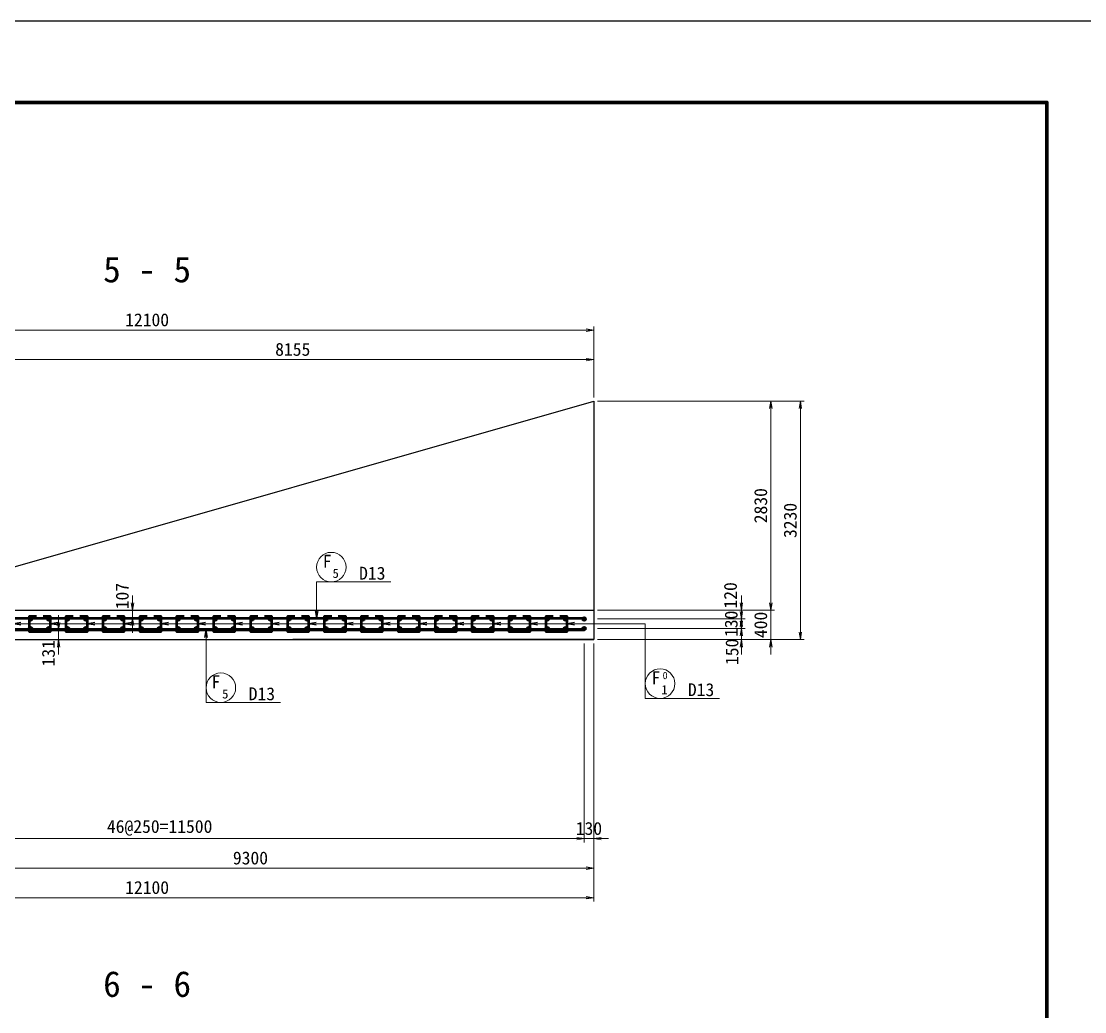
# Model space of a CAD drawing. Header units: millimetres. Extents: x 0 to 126150, y 0 to 29700.
# Drawn here: x 27131 to 41538, y 16281 to 29700 of the extents above; entities that cross this region are included whole.
import ezdxf
from ezdxf.enums import TextEntityAlignment as Align

# ---------------------------------------------------------------- set-up
doc = ezdxf.new("R2010")
doc.units = ezdxf.units.MM
doc.header["$LTSCALE"] = 500
doc.layers.get('Defpoints').update_dxf_attribs({"color": 8})
for name, color, linetype, lineweight in [('D-STR', 3, 'Continuous', 25), ('D-STR-DIM', 7, 'Continuous', 13), ('D-STR-HTXT', 4, 'Continuous', 13), ('D-STR-STR1', 1, 'Continuous', 50), ('D-STR-STR2', 40, 'Continuous', 50), ('D-STR-STR3', 2, 'Continuous', 50), ('D-STR-TXT', 7, 'Continuous', 13), ('D-TTL', 2, 'Continuous', 140)]:
    doc.layers.add(name, color=color, linetype=linetype, lineweight=lineweight)
doc.styles.add('YOKO_GOTHIC', font='')
doc.styles.get('YOKO_GOTHIC').set_extended_font_data('MS Gothic')
doc.dimstyles.new('S50', dxfattribs={"dimscale": 50, "dimtxt": 3.5, "dimasz": 2, "dimexe": 1, "dimexo": 1, "dimgap": 1, "dimtad": 1, "dimdec": 0, "dimzin": 1, "dimdsep": 46, "dimtxsty": 'YOKO_GOTHIC', "dimblk": 'OPEN', "dimcen": 0, "dimclrd": 256, "dimclre": 256, "dimclrt": 256, "dimaunit": 1, "dimadec": 3, "dimazin": 0, "dimtfac": 1, "dimtdec": 0, "dimtix": 1, "dimtmove": 2, "dimatfit": 3, "dimldrblk": 'OPEN', "dimfxl": 1, "dimlwd": -1, "dimlwe": -1, "dimarcsym": 2})

# ---------------------------------------------------------------- blocks, each defined once
blk = doc.blocks.new('_Open')
at = {"color": 0, "linetype": 'ByBlock', "lineweight": -2}
for p, q in [((-1, 0.17), (0, 0)), ((-1, -0.17), (0, 0)), ((0, 0), (-1, 0))]:
    blk.add_line(p, q, dxfattribs=at)
blk = doc.blocks.new('*D326')
at = {"layer": 'D-STR-DIM', "ltscale": 1500, "transparency": 16777216}
for p, q in [((26732, 22272), (26732, 25166)), ((26832, 25116), (34786, 25116)), ((34886, 24602), (34886, 25166))]:
    blk.add_line(p, q, dxfattribs=at)
at = {"layer": 'Defpoints', "color": 0, "ltscale": 1500, "transparency": 16777216}
for p in [(34886, 25116), (34886, 24552), (26732, 22222)]:
    blk.add_point(p, dxfattribs=at)
at = {"layer": 'D-STR-DIM', "ltscale": 1500, "transparency": 16777216, "xscale": 100, "yscale": 100, "zscale": 100, "rotation": 180}
blk.add_blockref('_Open', (26732, 25116), dxfattribs=at)
at = {"layer": 'D-STR-DIM', "ltscale": 1500, "transparency": 16777216, "xscale": 100, "yscale": 100, "zscale": 100}
blk.add_blockref('_Open', (34886, 25116), dxfattribs=at)
at = {"layer": 'D-STR-DIM', "ltscale": 1500, "transparency": 16777216, "insert": (30809, 25254), "char_height": 175, "attachment_point": 5, "style": 'YOKO_GOTHIC'}
blk.add_mtext('8155', dxfattribs=at)
blk = doc.blocks.new('*D327')
at = {"layer": 'D-STR-DIM', "ltscale": 1500, "transparency": 16777216}
for p, q in [((22786, 22272), (22786, 25566)), ((34786, 25516), (22886, 25516)), ((34886, 24602), (34886, 25566))]:
    blk.add_line(p, q, dxfattribs=at)
at = {"layer": 'Defpoints', "color": 0, "ltscale": 1500, "transparency": 16777216}
for p in [(22786, 25516), (34886, 24552), (22786, 22222)]:
    blk.add_point(p, dxfattribs=at)
at = {"layer": 'D-STR-DIM', "ltscale": 1500, "transparency": 16777216, "xscale": 100, "yscale": 100, "zscale": 100, "rotation": 180}
blk.add_blockref('_Open', (22786, 25516), dxfattribs=at)
at = {"layer": 'D-STR-DIM', "ltscale": 1500, "transparency": 16777216, "xscale": 100, "yscale": 100, "zscale": 100}
blk.add_blockref('_Open', (34886, 25516), dxfattribs=at)
at = {"layer": 'D-STR-DIM', "ltscale": 1500, "transparency": 16777216, "insert": (28836, 25654), "char_height": 175, "attachment_point": 5, "style": 'YOKO_GOTHIC'}
blk.add_mtext('12100', dxfattribs=at)
blk = doc.blocks.new('*D339')
at = {"layer": 'D-STR-DIM', "ltscale": 1500, "transparency": 16777216}
for p, q in [((34756, 21272), (34756, 18576)), ((23256, 20672), (23256, 18576)), ((23356, 18626), (34656, 18626))]:
    blk.add_line(p, q, dxfattribs=at)
at = {"layer": 'Defpoints', "color": 0, "ltscale": 1500, "transparency": 16777216}
for p in [(34756, 21322), (23256, 20722), (34756, 18626)]:
    blk.add_point(p, dxfattribs=at)
at = {"layer": 'D-STR-DIM', "ltscale": 1500, "transparency": 16777216, "xscale": 100, "yscale": 100, "zscale": 100, "rotation": 180}
blk.add_blockref('_Open', (23256, 18626), dxfattribs=at)
at = {"layer": 'D-STR-DIM', "ltscale": 1500, "transparency": 16777216, "xscale": 100, "yscale": 100, "zscale": 100}
blk.add_blockref('_Open', (34756, 18626), dxfattribs=at)
at = {"layer": 'D-STR-DIM', "ltscale": 1500, "transparency": 16777216, "insert": (29006, 18772), "char_height": 175, "attachment_point": 5, "style": 'YOKO_GOTHIC'}
blk.add_mtext('46@250=11500', dxfattribs=at)
blk = doc.blocks.new('*D340')
at = {"layer": 'D-STR-DIM', "ltscale": 1500, "transparency": 16777216}
for p, q in [((34756, 21272), (34756, 18576)), ((34886, 21272), (34886, 18576)), ((34656, 18626), (34556, 18626)), ((34756, 18626), (34886, 18626)), ((34986, 18626), (35086, 18626))]:
    blk.add_line(p, q, dxfattribs=at)
at = {"layer": 'Defpoints', "color": 0, "ltscale": 1500, "transparency": 16777216}
for p in [(34756, 21322), (34886, 21322), (34886, 18626)]:
    blk.add_point(p, dxfattribs=at)
at = {"layer": 'D-STR-DIM', "ltscale": 1500, "transparency": 16777216, "xscale": 100, "yscale": 100, "zscale": 100}
blk.add_blockref('_Open', (34756, 18626), dxfattribs=at)
at = {"layer": 'D-STR-DIM', "ltscale": 1500, "transparency": 16777216, "xscale": 100, "yscale": 100, "zscale": 100, "rotation": 180}
blk.add_blockref('_Open', (34886, 18626), dxfattribs=at)
at = {"layer": 'D-STR-DIM', "ltscale": 1500, "transparency": 16777216, "insert": (34821, 18763), "char_height": 175, "attachment_point": 5, "style": 'YOKO_GOTHIC'}
blk.add_mtext('130', dxfattribs=at)
blk = doc.blocks.new('*D342')
at = {"layer": 'D-STR-DIM', "ltscale": 1500, "transparency": 16777216}
for p, q in [((34936, 24552), (37736, 24552)), ((37686, 24452), (37686, 21422)), ((34936, 21322), (37736, 21322))]:
    blk.add_line(p, q, dxfattribs=at)
at = {"layer": 'Defpoints', "color": 0, "ltscale": 1500, "transparency": 16777216}
for p in [(34886, 24552), (34886, 21322), (37686, 21322)]:
    blk.add_point(p, dxfattribs=at)
at = {"layer": 'D-STR-DIM', "ltscale": 1500, "transparency": 16777216, "xscale": 100, "yscale": 100, "zscale": 100}
for p, rotation in [((37686, 24552), 90), ((37686, 21322), 270)]:
    blk.add_blockref('_Open', p, dxfattribs=dict(at, rotation=rotation))
at = {"layer": 'D-STR-DIM', "ltscale": 1500, "transparency": 16777216, "insert": (37549, 22937), "char_height": 175, "attachment_point": 5, "rotation": 90, "style": 'YOKO_GOTHIC'}
blk.add_mtext('3230', dxfattribs=at)
blk = doc.blocks.new('*D343')
at = {"layer": 'D-STR-DIM', "ltscale": 1500, "transparency": 16777216}
for p, q in [((34936, 24552), (37336, 24552)), ((37286, 24452), (37286, 21822)), ((34936, 21722), (37336, 21722))]:
    blk.add_line(p, q, dxfattribs=at)
at = {"layer": 'Defpoints', "color": 0, "ltscale": 1500, "transparency": 16777216}
for p in [(34886, 24552), (34886, 21722), (37286, 21722)]:
    blk.add_point(p, dxfattribs=at)
at = {"layer": 'D-STR-DIM', "ltscale": 1500, "transparency": 16777216, "xscale": 100, "yscale": 100, "zscale": 100}
for p, rotation in [((37286, 24552), 90), ((37286, 21722), 270)]:
    blk.add_blockref('_Open', p, dxfattribs=dict(at, rotation=rotation))
at = {"layer": 'D-STR-DIM', "ltscale": 1500, "transparency": 16777216, "insert": (37149, 23137), "char_height": 175, "attachment_point": 5, "rotation": 90, "style": 'YOKO_GOTHIC'}
blk.add_mtext('2830', dxfattribs=at)
blk = doc.blocks.new('*D344')
at = {"layer": 'D-STR-DIM', "ltscale": 1500, "transparency": 16777216}
for p, q in [((37286, 21822), (37286, 21922)), ((34936, 21722), (37336, 21722)), ((37286, 21722), (37286, 21322)), ((34936, 21322), (37336, 21322)), ((37286, 21222), (37286, 21122))]:
    blk.add_line(p, q, dxfattribs=at)
at = {"layer": 'Defpoints', "color": 0, "ltscale": 1500, "transparency": 16777216}
for p in [(34886, 21722), (34886, 21322), (37286, 21322)]:
    blk.add_point(p, dxfattribs=at)
at = {"layer": 'D-STR-DIM', "ltscale": 1500, "transparency": 16777216, "xscale": 100, "yscale": 100, "zscale": 100}
for p, rotation in [((37286, 21722), 270), ((37286, 21322), 90)]:
    blk.add_blockref('_Open', p, dxfattribs=dict(at, rotation=rotation))
at = {"layer": 'D-STR-DIM', "ltscale": 1500, "transparency": 16777216, "insert": (37149, 21522), "char_height": 175, "attachment_point": 5, "rotation": 90, "style": 'YOKO_GOTHIC'}
blk.add_mtext('400', dxfattribs=at)
blk = doc.blocks.new('*D345')
at = {"layer": 'D-STR-DIM', "ltscale": 1500, "transparency": 16777216}
for p, q in [((36886, 21702), (36886, 21802)), ((34936, 21602), (36936, 21602)), ((34936, 21472), (36936, 21472)), ((36886, 21602), (36886, 21472)), ((36886, 21372), (36886, 21272))]:
    blk.add_line(p, q, dxfattribs=at)
at = {"layer": 'Defpoints', "color": 0, "ltscale": 1500, "transparency": 16777216}
for p in [(34886, 21602), (34886, 21472), (36886, 21472)]:
    blk.add_point(p, dxfattribs=at)
at = {"layer": 'D-STR-DIM', "ltscale": 1500, "transparency": 16777216, "xscale": 100, "yscale": 100, "zscale": 100}
for p, rotation in [((36886, 21602), 270), ((36886, 21472), 90)]:
    blk.add_blockref('_Open', p, dxfattribs=dict(at, rotation=rotation))
at = {"layer": 'D-STR-DIM', "ltscale": 1500, "transparency": 16777216, "insert": (36749, 21537), "char_height": 175, "attachment_point": 5, "rotation": 90, "style": 'YOKO_GOTHIC'}
blk.add_mtext('130', dxfattribs=at)
blk = doc.blocks.new('*D346')
at = {"layer": 'D-STR-DIM', "ltscale": 1500, "transparency": 16777216}
for p, q in [((36886, 21572), (36886, 21672)), ((34936, 21472), (36936, 21472)), ((36886, 21472), (36886, 21322)), ((34936, 21322), (36936, 21322)), ((36886, 21222), (36886, 21122))]:
    blk.add_line(p, q, dxfattribs=at)
at = {"layer": 'Defpoints', "color": 0, "ltscale": 1500, "transparency": 16777216}
for p in [(34886, 21472), (34886, 21322), (36886, 21322)]:
    blk.add_point(p, dxfattribs=at)
at = {"layer": 'D-STR-DIM', "ltscale": 1500, "transparency": 16777216, "xscale": 100, "yscale": 100, "zscale": 100}
for p, rotation in [((36886, 21472), 270), ((36886, 21322), 90)]:
    blk.add_blockref('_Open', p, dxfattribs=dict(at, rotation=rotation))
at = {"layer": 'D-STR-DIM', "ltscale": 1500, "transparency": 16777216, "insert": (36760, 21157), "char_height": 175, "attachment_point": 5, "rotation": 90, "style": 'YOKO_GOTHIC'}
blk.add_mtext('150', dxfattribs=at)
blk = doc.blocks.new('*D347')
at = {"layer": 'D-STR-DIM', "ltscale": 1500, "transparency": 16777216}
for p, q in [((36886, 21822), (36886, 21922)), ((34936, 21722), (36936, 21722)), ((36886, 21722), (36886, 21602)), ((34936, 21602), (36936, 21602)), ((36886, 21502), (36886, 21402))]:
    blk.add_line(p, q, dxfattribs=at)
at = {"layer": 'Defpoints', "color": 0, "ltscale": 1500, "transparency": 16777216}
for p in [(34886, 21722), (34886, 21602), (36886, 21602)]:
    blk.add_point(p, dxfattribs=at)
at = {"layer": 'D-STR-DIM', "ltscale": 1500, "transparency": 16777216, "xscale": 100, "yscale": 100, "zscale": 100}
for p, rotation in [((36886, 21722), 270), ((36886, 21602), 90)]:
    blk.add_blockref('_Open', p, dxfattribs=dict(at, rotation=rotation))
at = {"layer": 'D-STR-DIM', "ltscale": 1500, "transparency": 16777216, "insert": (36739, 21922), "char_height": 175, "attachment_point": 5, "rotation": 90, "style": 'YOKO_GOTHIC'}
blk.add_mtext('120', dxfattribs=at)
blk = doc.blocks.new('*D348')
at = {"layer": 'D-STR-DIM', "ltscale": 1500, "transparency": 16777216}
for p, q in [((28638, 21822), (28638, 21922)), ((28847, 21722), (28588, 21722)), ((28847, 21615), (28588, 21615)), ((28638, 21615), (28638, 21722)), ((28638, 21515), (28638, 21415))]:
    blk.add_line(p, q, dxfattribs=at)
at = {"layer": 'Defpoints', "color": 0, "ltscale": 1500, "transparency": 16777216}
for p in [(28638, 21722), (28897, 21722), (28897, 21615)]:
    blk.add_point(p, dxfattribs=at)
at = {"layer": 'D-STR-DIM', "ltscale": 1500, "transparency": 16777216, "xscale": 100, "yscale": 100, "zscale": 100}
for p, rotation in [((28638, 21722), 270), ((28638, 21615), 90)]:
    blk.add_blockref('_Open', p, dxfattribs=dict(at, rotation=rotation))
at = {"layer": 'D-STR-DIM', "ltscale": 1500, "transparency": 16777216, "insert": (28500, 21912), "char_height": 175, "attachment_point": 5, "rotation": 90, "style": 'YOKO_GOTHIC'}
blk.add_mtext('107', dxfattribs=at)
blk = doc.blocks.new('*D349')
at = {"layer": 'D-STR-DIM', "ltscale": 1500, "transparency": 16777216}
for p, q in [((27637, 21553), (27637, 21653)), ((27813, 21453), (27587, 21453)), ((27813, 21322), (27587, 21322)), ((27637, 21453), (27637, 21322)), ((27637, 21222), (27637, 21122))]:
    blk.add_line(p, q, dxfattribs=at)
at = {"layer": 'Defpoints', "color": 0, "ltscale": 1500, "transparency": 16777216}
for p in [(27637, 21322), (27863, 21453), (27863, 21322)]:
    blk.add_point(p, dxfattribs=at)
at = {"layer": 'D-STR-DIM', "ltscale": 1500, "transparency": 16777216, "xscale": 100, "yscale": 100, "zscale": 100}
for p, rotation in [((27637, 21453), 270), ((27637, 21322), 90)]:
    blk.add_blockref('_Open', p, dxfattribs=dict(at, rotation=rotation))
at = {"layer": 'D-STR-DIM', "ltscale": 1500, "transparency": 16777216, "insert": (27500, 21138), "char_height": 175, "attachment_point": 5, "rotation": 90, "style": 'YOKO_GOTHIC'}
blk.add_mtext('131', dxfattribs=at)
blk = doc.blocks.new('*D183')
at = {"layer": 'D-STR-DIM', "ltscale": 1500, "transparency": 16777216}
for p, q in [((34886, 21272), (34886, 17776)), ((22786, 20672), (22786, 17776)), ((22886, 17826), (34786, 17826))]:
    blk.add_line(p, q, dxfattribs=at)
at = {"layer": 'Defpoints', "color": 0, "ltscale": 1500, "transparency": 16777216}
for p in [(34886, 21322), (22786, 20722), (34886, 17826)]:
    blk.add_point(p, dxfattribs=at)
at = {"layer": 'D-STR-DIM', "ltscale": 1500, "transparency": 16777216, "xscale": 100, "yscale": 100, "zscale": 100, "rotation": 180}
blk.add_blockref('_Open', (22786, 17826), dxfattribs=at)
at = {"layer": 'D-STR-DIM', "ltscale": 1500, "transparency": 16777216, "xscale": 100, "yscale": 100, "zscale": 100}
blk.add_blockref('_Open', (34886, 17826), dxfattribs=at)
at = {"layer": 'D-STR-DIM', "ltscale": 1500, "transparency": 16777216, "insert": (28836, 17963), "char_height": 175, "attachment_point": 5, "style": 'YOKO_GOTHIC'}
blk.add_mtext('12100', dxfattribs=at)
blk = doc.blocks.new('*D387')
at = {"layer": 'D-STR-DIM', "transparency": 16777216}
for p, q in [((34886, 21272), (34886, 18176)), ((25586, 20672), (25586, 18176)), ((25686, 18226), (34786, 18226))]:
    blk.add_line(p, q, dxfattribs=at)
at = {"layer": 'Defpoints', "color": 0, "transparency": 16777216}
for p in [(34886, 21322), (25586, 20722), (34886, 18226)]:
    blk.add_point(p, dxfattribs=at)
at = {"layer": 'D-STR-DIM', "transparency": 16777216, "xscale": 100, "yscale": 100, "zscale": 100, "rotation": 180}
blk.add_blockref('_Open', (25586, 18226), dxfattribs=at)
at = {"layer": 'D-STR-DIM', "transparency": 16777216, "xscale": 100, "yscale": 100, "zscale": 100}
blk.add_blockref('_Open', (34886, 18226), dxfattribs=at)
at = {"layer": 'D-STR-DIM', "transparency": 16777216, "insert": (30236, 18363), "char_height": 175, "attachment_point": 5, "style": 'YOKO_GOTHIC'}
blk.add_mtext('9300', dxfattribs=at)

msp = doc.modelspace()

# ---------------------------------------------------------------- linework, layer by layer
at = {"layer": 'D-STR'}
for p, q in [((34886.4, 24552.1), (34886.4, 21322.2)), ((23186.4, 21722.2), (34886.4, 21722.2)), ((23386.4, 21322.2), (34886.4, 21322.2)), ((34886.4, 21322.2), (30809.3, 21322.2))]:
    msp.add_line(p, q, dxfattribs=at)
msp.add_lwpolyline([(22786.4, 22222.2), (26731.9, 22222.2), (34886.4, 24552.1)], dxfattribs=at)
at = {"layer": 'D-STR-HTXT'}
for p, q in [((31131.3, 22104.7), (32137.8, 22104.7)), ((29635.6, 20471.1), (30642.2, 20471.1)), ((35585.1, 20526.8), (36591.7, 20526.8))]:
    msp.add_line(p, q, dxfattribs=at)
for centre in [(31331.3, 22304.7), (35785.1, 20726.8), (29835.6, 20671.1)]:
    msp.add_circle(centre, 200, dxfattribs=at)
at = {"layer": 'D-STR-STR1'}
for p, q in [((22906.4, 21615.2), (34756.4, 21615.2)), ((22906.4, 21453.2), (34756.4, 21453.2))]:
    msp.add_line(p, q, dxfattribs=at)
at = {"layer": 'D-STR-STR2', "lineweight": 50}
for centre, radius in [((27256.4, 21602.2), 20), ((27256.4, 21602.2), 10), ((27506.4, 21602.2), 20), ((27506.4, 21602.2), 10), ((27756.4, 21602.2), 20), ((27756.4, 21602.2), 10), ((28006.4, 21602.2), 20), ((28006.4, 21602.2), 10), ((28256.4, 21602.2), 20), ((28256.4, 21602.2), 10), ((28506.4, 21602.2), 20), ((28506.4, 21602.2), 10), ((28756.4, 21602.2), 20), ((28756.4, 21602.2), 10), ((29006.4, 21602.2), 20), ((29006.4, 21602.2), 10), ((29256.4, 21602.2), 20), ((29256.4, 21602.2), 10), ((29506.4, 21602.2), 20), ((29506.4, 21602.2), 10), ((29756.4, 21602.2), 20), ((29756.4, 21602.2), 10), ((30006.4, 21602.2), 20), ((30006.4, 21602.2), 10), ((30256.4, 21602.2), 20), ((30256.4, 21602.2), 10), ((30506.4, 21602.2), 20), ((30506.4, 21602.2), 10), ((30756.4, 21602.2), 20), ((30756.4, 21602.2), 10), ((31006.4, 21602.2), 20), ((31006.4, 21602.2), 10), ((31256.4, 21602.2), 20), ((31256.4, 21602.2), 10), ((31506.4, 21602.2), 20), ((31506.4, 21602.2), 10), ((31756.4, 21602.2), 20), ((31756.4, 21602.2), 10), ((32006.4, 21602.2), 20), ((32006.4, 21602.2), 10), ((32256.4, 21602.2), 20), ((32256.4, 21602.2), 10), ((32506.4, 21602.2), 20), ((32506.4, 21602.2), 10), ((32756.4, 21602.2), 20), ((32756.4, 21602.2), 10), ((33006.4, 21602.2), 20), ((33006.4, 21602.2), 10), ((33256.4, 21602.2), 20), ((33256.4, 21602.2), 10), ((33506.4, 21602.2), 20), ((33506.4, 21602.2), 10), ((33756.4, 21602.2), 20), ((33756.4, 21602.2), 10), ((34006.4, 21602.2), 20), ((34006.4, 21602.2), 10), ((34256.4, 21602.2), 20), ((34256.4, 21602.2), 10), ((34506.4, 21602.2), 20), ((34506.4, 21602.2), 10), ((34756.4, 21602.2), 20), ((34756.4, 21602.2), 10), ((27256.4, 21472.2), 20), ((27256.4, 21472.2), 10), ((27506.4, 21472.2), 20), ((27506.4, 21472.2), 10), ((27756.4, 21472.2), 20), ((27756.4, 21472.2), 10), ((28006.4, 21472.2), 20), ((28006.4, 21472.2), 10), ((28256.4, 21472.2), 20), ((28256.4, 21472.2), 10), ((28506.4, 21472.2), 20), ((28506.4, 21472.2), 10), ((28756.4, 21472.2), 20), ((28756.4, 21472.2), 10), ((29006.4, 21472.2), 20), ((29006.4, 21472.2), 10), ((29256.4, 21472.2), 20), ((29256.4, 21472.2), 10), ((29506.4, 21472.2), 20), ((29506.4, 21472.2), 10), ((29756.4, 21472.2), 20), ((29756.4, 21472.2), 10), ((30006.4, 21472.2), 20), ((30006.4, 21472.2), 10), ((30256.4, 21472.2), 20), ((30256.4, 21472.2), 10), ((30506.4, 21472.2), 20), ((30506.4, 21472.2), 10), ((30756.4, 21472.2), 20), ((30756.4, 21472.2), 10), ((31006.4, 21472.2), 20), ((31006.4, 21472.2), 10), ((31256.4, 21472.2), 20), ((31256.4, 21472.2), 10), ((31506.4, 21472.2), 20), ((31506.4, 21472.2), 10), ((31756.4, 21472.2), 20), ((31756.4, 21472.2), 10), ((32006.4, 21472.2), 20), ((32006.4, 21472.2), 10), ((32256.4, 21472.2), 20), ((32256.4, 21472.2), 10), ((32506.4, 21472.2), 20), ((32506.4, 21472.2), 10), ((32756.4, 21472.2), 20), ((32756.4, 21472.2), 10), ((33006.4, 21472.2), 20), ((33006.4, 21472.2), 10), ((33256.4, 21472.2), 20), ((33256.4, 21472.2), 10), ((33506.4, 21472.2), 20), ((33506.4, 21472.2), 10), ((33756.4, 21472.2), 20), ((33756.4, 21472.2), 10), ((34006.4, 21472.2), 20), ((34006.4, 21472.2), 10), ((34256.4, 21472.2), 20), ((34256.4, 21472.2), 10), ((34506.4, 21472.2), 20), ((34506.4, 21472.2), 10), ((34756.4, 21472.2), 20), ((34756.4, 21472.2), 10)]:
    msp.add_circle(centre, radius, dxfattribs=at)
at = {"layer": 'D-STR-STR3'}
for points in [[(27336.4, 21635.2), (27236.4, 21635.2), (27236.4, 21433.2), (27526.4, 21433.2), (27526.4, 21635.2), (27426.4, 21635.2)], [(27836.4, 21635.2), (27736.4, 21635.2), (27736.4, 21433.2), (28026.4, 21433.2), (28026.4, 21635.2), (27926.4, 21635.2)], [(28336.4, 21635.2), (28236.4, 21635.2), (28236.4, 21433.2), (28526.4, 21433.2), (28526.4, 21635.2), (28426.4, 21635.2)], [(28836.4, 21635.2), (28736.4, 21635.2), (28736.4, 21433.2), (29026.4, 21433.2), (29026.4, 21635.2), (28926.4, 21635.2)], [(29336.4, 21635.2), (29236.4, 21635.2), (29236.4, 21433.2), (29526.4, 21433.2), (29526.4, 21635.2), (29426.4, 21635.2)], [(29836.4, 21635.2), (29736.4, 21635.2), (29736.4, 21433.2), (30026.4, 21433.2), (30026.4, 21635.2), (29926.4, 21635.2)], [(30336.4, 21635.2), (30236.4, 21635.2), (30236.4, 21433.2), (30526.4, 21433.2), (30526.4, 21635.2), (30426.4, 21635.2)], [(30836.4, 21635.2), (30736.4, 21635.2), (30736.4, 21433.2), (31026.4, 21433.2), (31026.4, 21635.2), (30926.4, 21635.2)], [(31336.4, 21635.2), (31236.4, 21635.2), (31236.4, 21433.2), (31526.4, 21433.2), (31526.4, 21635.2), (31426.4, 21635.2)], [(31836.4, 21635.2), (31736.4, 21635.2), (31736.4, 21433.2), (32026.4, 21433.2), (32026.4, 21635.2), (31926.4, 21635.2)], [(32336.4, 21635.2), (32236.4, 21635.2), (32236.4, 21433.2), (32526.4, 21433.2), (32526.4, 21635.2), (32426.4, 21635.2)], [(32836.4, 21635.2), (32736.4, 21635.2), (32736.4, 21433.2), (33026.4, 21433.2), (33026.4, 21635.2), (32926.4, 21635.2)], [(33336.4, 21635.2), (33236.4, 21635.2), (33236.4, 21433.2), (33526.4, 21433.2), (33526.4, 21635.2), (33426.4, 21635.2)], [(33836.4, 21635.2), (33736.4, 21635.2), (33736.4, 21433.2), (34026.4, 21433.2), (34026.4, 21635.2), (33926.4, 21635.2)], [(34336.4, 21635.2), (34236.4, 21635.2), (34236.4, 21433.2), (34526.4, 21433.2), (34526.4, 21635.2), (34426.4, 21635.2)]]:
    msp.add_lwpolyline(points, dxfattribs=at)
at = {"layer": 'D-TTL'}
msp.add_lwpolyline([(1025, 28600), (1025, 1100), (41025, 1100), (41025, 28600)], close=True, dxfattribs=at)
at = {"layer": 'Defpoints'}
for p, q in [((22906.4, 21602.2), (34756.4, 21602.2)), ((22906.4, 21472.2), (34756.4, 21472.2))]:
    msp.add_line(p, q, dxfattribs=at)
at = {"layer": 'Defpoints', "color": 1}
msp.add_lwpolyline([(0, 29700), (0, 0), (42050, 0), (42050, 29700)], close=True, dxfattribs=at)

# ---------------------------------------------------------------- texts
at = {"layer": 'D-STR-TXT', "style": 'YOKO_GOTHIC'}
for s, height, p in [('5 - 5', 350, (28836.4, 26163.6)), ('F', 175, (31275, 22296.3)), ('5', 125, (31390.7, 22158.5)), ('F', 175, (35728.8, 20718.4)), ('F', 175, (29769.4, 20662.8)), ('0', 100, (35853.2, 20786.9)), ('5', 125, (29895, 20525)), ('1', 125, (35844.5, 20580.6)), ('6 - 6', 350, (28836.4, 16481.6))]:
    msp.add_text(s, height=height, dxfattribs=at).set_placement(p, align=Align.CENTER)
for p in [(31707.8, 22134.7), (30212.2, 20501.1), (36161.6, 20556.8)]:
    msp.add_text('D13', height=175, dxfattribs=at).set_placement(p)

# ---------------------------------------------------------------- dimensions: what is measured, and where the dimension line sits
at = {"layer": 'D-STR-DIM', "ltscale": 1500}
for base, p1, p2, picture, middle in [((22786.4, 25516), (34886.4, 24552.1), (22786.4, 22222.2), '*D327', (28836.4, 25653.5)), ((34886.4247, 25116.0333), (26731.9018, 22222.2342), (34886.4247, 24552.098), '*D326', (30809.1632, 25253.5333)), ((34886.4, 17825.5), (22786.4, 20722.2), (34886.4, 21322.2), '*D183', (28836.4, 17963)), ((34886.4, 18625.5), (34756.4, 21322.2), (34886.4, 21322.2), '*D340', (34821.4, 18763))]:
    dim = msp.add_linear_dim(base=base, p1=p1, p2=p2, dimstyle='S50', dxfattribs=at)
    dim.commit()
    dim.dimension.update_dxf_attribs({"geometry": picture, "text_midpoint": middle})
for base, p1, p2, picture, middle in [((37686.4, 21322.2), (34886.4, 24552.1), (34886.4, 21322.2), '*D342', (37548.9, 22937.2)), ((37286.4, 21722.2), (34886.4, 24552.1), (34886.4, 21722.2), '*D343', (37148.9, 23137.2)), ((37286.4, 21322.2), (34886.4, 21722.2), (34886.4, 21322.2), '*D344', (37148.9, 21522.2)), ((36886.4, 21472.2), (34886.4, 21602.2), (34886.4, 21472.2), '*D345', (36748.9, 21537.2))]:
    dim = msp.add_linear_dim(base=base, p1=p1, p2=p2, angle=90, dimstyle='S50', dxfattribs=at)
    dim.commit()
    dim.dimension.update_dxf_attribs({"geometry": picture, "text_midpoint": middle})
for base, p1, p2, picture, middle in [((28637.6, 21722.2), (28897.2, 21615.2), (28897.2, 21722.2), '*D348', (28500.1, 21911.5)), ((36886.4, 21602.2), (34886.4, 21722.2), (34886.4, 21602.2), '*D347', (36738.7, 21922.1)), ((27637.4, 21322.2), (27863.3, 21453.2), (27863.3, 21322.2), '*D349', (27499.9, 21138)), ((36886.4, 21322.2), (34886.4, 21472.2), (34886.4, 21322.2), '*D346', (36760.3, 21156.8))]:
    dim = msp.add_linear_dim(base=base, p1=p1, p2=p2, angle=90, dimstyle='S50', dxfattribs=at)
    dim.commit()
    dim.dimension.update_dxf_attribs({"geometry": picture, "text_midpoint": middle, "dimtype": 160})
dim = msp.add_linear_dim(base=(34756.4, 18625.5), p1=(23256.4, 20722.2), p2=(34756.4, 21322.2), text='46@250=<>', dimstyle='S50', dxfattribs=at)
dim.commit()
dim.dimension.update_dxf_attribs({"geometry": '*D339', "text_midpoint": (29006.4, 18772.3)})
at = {"layer": 'D-STR-DIM'}
dim = msp.add_linear_dim(base=(34886.4, 18225.5), p1=(25586.4, 20722.2), p2=(34886.4, 21322.2), dimstyle='S50', dxfattribs=at)
dim.commit()
dim.dimension.update_dxf_attribs({"geometry": '*D387', "text_midpoint": (30236.4, 18363)})

# ---------------------------------------------------------------- leaders
at = {"layer": 'D-STR-HTXT'}
for points in [[(31131.3, 21615.2), (31131.3, 22104.7)], [(27026.4, 21537.2), (35585.1, 21537.2), (35585.1, 20526.8)], [(27526.4, 21537.2), (28101.6, 21537.2)], [(28026.4, 21537.2), (28601.6, 21537.2)], [(28526.4, 21537.2), (29101.6, 21537.2)], [(29026.4, 21537.2), (29601.6, 21537.2)], [(29526.4, 21537.2), (30101.6, 21537.2)], [(30026.4, 21537.2), (30601.6, 21537.2)], [(30526.4, 21537.2), (31101.6, 21537.2)], [(31026.4, 21537.2), (31601.6, 21537.2)], [(31526.4, 21537.2), (32101.6, 21537.2)], [(32026.4, 21537.2), (32601.6, 21537.2)], [(32526.4, 21537.2), (33101.6, 21537.2)], [(33026.4, 21537.2), (33601.6, 21537.2)], [(33526.4, 21537.2), (34101.6, 21537.2)], [(34026.4, 21537.2), (34601.6, 21537.2)], [(34526.4, 21537.2), (35101.6, 21537.2)], [(29635.6, 21453.2), (29635.6, 20471.1)]]:
    msp.add_leader(points, dimstyle='S50', dxfattribs=at)

doc.saveas('drawing.dxf')
